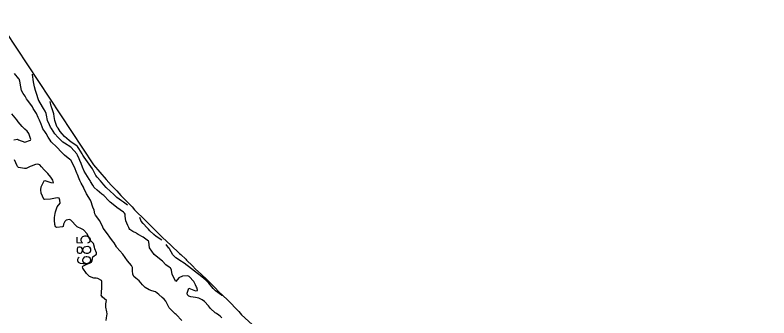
# Model space of a CAD drawing. Header units: metres. Extents: x 298520 to 308411, y 7433745 to 7450750.
# Drawn here: x 301382.2 to 301609.4, y 7443075.1 to 7443166.2 of the extents above; entities that cross this region are included whole.
import ezdxf
from ezdxf.enums import TextEntityAlignment as Align

# ---------------------------------------------------------------- set-up
doc = ezdxf.new("R2010")
doc.units = ezdxf.units.M
doc.header["$LTSCALE"] = 10
doc.linetypes.add('DASHED', pattern=[0.75, 0.5, -0.25])
for name, color, linetype in [('Area', 45, 'Continuous'), ('Cotas', 45, 'Continuous'), ('Curvas de Nivel 1m', 11, 'Continuous'), ('Curvas de Nivel 5m', 15, 'Continuous'), ('Vias Secundárias', 230, 'DASHED')]:
    doc.layers.add(name, color=color, linetype=linetype)
doc.styles.add('Style-STANDARD', font='STANDARD.shx')

msp = doc.modelspace()

# ---------------------------------------------------------------- linework, layer by layer
at = {"layer": 'Area'}
msp.add_polyline3d([(301379.3, 7443161.28, 688.57), (301405.87, 7443121.12, 694.5), (301409.62, 7443116.69, 694.26), (301411.16, 7443114.97, 691.57), (301412.87, 7443113.32, 691.07), (301414.08, 7443111.91, 690.57), (301417.53, 7443108.49, 687.26), (301418.22, 7443107.6, 688.77), (301421.5, 7443104.42, 687.46), (301426.67, 7443099.31, 689.27), (301429.18, 7443096.98, 689.75), (301431.73, 7443094.49, 692.01), (301432.15, 7443094.19, 691.86), (301433.68, 7443092.72, 692.19), (301433.88, 7443092.49, 691.61), (301435.71, 7443090.69, 696.41), (301436.62, 7443089.72, 689.69), (301438.28, 7443088.18, 696.08), (301438.86, 7443087.62, 690.27), (301439.41, 7443087.2, 689.5), (301440.8, 7443085.84, 688), (301442.61, 7443084, 694.61), (301443.55, 7443083.04, 696.37), (301446.21, 7443080.46, 692.9), (301449.61, 7443076.98, 687.21), (301450.44, 7443076, 693.3), (301455.92, 7443071.08, 691.1)], dxfattribs=at)
at = {"layer": 'Curvas de Nivel 1m', "flags": 128}
for points, elevation in [([(301432.49, 7443074.29), (301430.73, 7443076.07), (301430.51, 7443076.3), (301428.7, 7443078.09), (301428.53, 7443078.33), (301427.63, 7443080.1), (301427.18, 7443080.74), (301426.56, 7443081.22), (301425.55, 7443082.13), (301424.58, 7443082.91), (301423.48, 7443083.26), (301422.59, 7443083.52), (301421.45, 7443084.18), (301420.99, 7443084.57), (301420.61, 7443084.98), (301419.58, 7443086.2), (301418.63, 7443087.02), (301417.97, 7443087.56), (301417.7, 7443088.22), (301417.61, 7443089.28), (301417.59, 7443090.23), (301417.3, 7443090.85), (301416.69, 7443091.49), (301416.09, 7443092.25), (301414.72, 7443094.26), (301412.85, 7443096.28), (301412.74, 7443096.44), (301412.08, 7443097.62), (301411.62, 7443098.3), (301410.78, 7443099.39), (301410.08, 7443100.32), (301408.81, 7443102.07), (301408.66, 7443102.33), (301408.52, 7443102.63), (301407.69, 7443104.34), (301406.85, 7443105.52), (301406.46, 7443105.96), (301406.29, 7443106.36), (301406.04, 7443107.53), (301405.69, 7443108.37), (301405.02, 7443110.27), (301404.98, 7443110.38), (301404.96, 7443110.42), (301404.91, 7443110.49), (301403.78, 7443112.39), (301402.96, 7443114.1), (301402.81, 7443114.4), (301402.16, 7443115.6), (301401.74, 7443116.42), (301401.5, 7443116.93), (301401, 7443118.22), (301400.92, 7443118.43), (301400.86, 7443118.58), (301400.1, 7443120.44), (301399.13, 7443122.37), (301399.09, 7443122.45), (301399.05, 7443122.51), (301398.75, 7443122.76), (301397.07, 7443124.09), (301396.88, 7443124.28), (301396.71, 7443124.48), (301395.9, 7443125.3), (301395.1, 7443126.17), (301394.76, 7443126.5), (301393.12, 7443128.04), (301392.75, 7443128.52), (301392.21, 7443129.46), (301391.6, 7443130.54), (301391.16, 7443131.14), (301390.55, 7443131.93), (301390.33, 7443132.55), (301390.04, 7443133.42), (301389.56, 7443134.56), (301389.21, 7443135.42), (301388.63, 7443136.58), (301387.71, 7443138.11), (301387.42, 7443138.59), (301387.25, 7443138.85), (301385.92, 7443140.61), (301385.68, 7443141.02), (301385.28, 7443141.8), (301384.69, 7443142.63), (301384.19, 7443143.51), (301383.92, 7443144.63), (301383.64, 7443146.33), (301383.58, 7443146.64), (301383.52, 7443146.81), (301383.35, 7443147.04), (301382.05, 7443148.65)], 686), ([(301444.49, 7443075.06), (301444.1, 7443075.5), (301443.64, 7443075.91), (301442.93, 7443076.34), (301442.51, 7443076.6), (301441.09, 7443077.94), (301440.53, 7443078.68), (301439.28, 7443079.96), (301438.56, 7443080.49), (301437.56, 7443080.98), (301436.56, 7443081.19), (301435.14, 7443081.44), (301434.57, 7443081.6), (301434.34, 7443081.79), (301434.2, 7443082.03), (301434.08, 7443082.53), (301434.6, 7443084.02), (301436.59, 7443083.23), (301437.24, 7443083.35), (301437.09, 7443083.99), (301436.92, 7443084.31), (301436.61, 7443084.98), (301436.06, 7443086.01), (301434.64, 7443087.53), (301434.32, 7443087.71), (301432.64, 7443087.61), (301431.61, 7443087.09), (301430.62, 7443086.07), (301429.61, 7443088.08), (301429.35, 7443089.4), (301429.08, 7443090.09), (301428.68, 7443090.36), (301427.61, 7443091.04), (301426.69, 7443092.12), (301424.72, 7443093.62), (301424.18, 7443094.15), (301422.74, 7443096.16), (301422.54, 7443097.94), (301422.4, 7443098.17), (301420.78, 7443099.35), (301419.33, 7443100.2), (301419, 7443100.41), (301418.8, 7443100.52), (301417.66, 7443101.09), (301416.81, 7443101.71), (301416.55, 7443101.98), (301416.48, 7443102.24), (301416.24, 7443102.83), (301415.59, 7443104.25), (301415.4, 7443105.72), (301415.37, 7443106.25), (301415.19, 7443106.58), (301414.87, 7443106.87), (301412.93, 7443108.28), (301412.88, 7443108.32), (301412.74, 7443108.43), (301410.91, 7443109.94), (301410.5, 7443110.31), (301408.93, 7443111.87), (301408.39, 7443112.34), (301406.95, 7443113.49), (301406.07, 7443114.36), (301405.61, 7443115.01), (301404.98, 7443116.16), (301404.85, 7443116.38), (301404.56, 7443116.82), (301403.49, 7443118.4), (301403.02, 7443119.28), (301402.56, 7443120.41), (301402.14, 7443121.51), (301401.75, 7443122.42), (301401.53, 7443122.9), (301401.07, 7443124.06), (301400.86, 7443124.43), (301399.1, 7443126.35), (301398.99, 7443126.45), (301397.11, 7443127.63), (301396.63, 7443127.99), (301396.11, 7443128.49), (301395.14, 7443129.43), (301394.2, 7443130.51), (301393.17, 7443132.08), (301392.91, 7443132.52), (301392.56, 7443133.14), (301391.97, 7443134.53), (301391.66, 7443136.09), (301391.57, 7443136.54), (301391.23, 7443137.3), (301390.76, 7443138.07), (301390.46, 7443138.55), (301389.36, 7443140.48), (301389.32, 7443140.57), (301389.3, 7443140.6), (301389.27, 7443140.69), (301388.66, 7443142.58), (301388.34, 7443143.54), (301388.05, 7443144.58), (301387.77, 7443146.15), (301387.49, 7443148.32), (301387.49, 7443148.39)], 687), ([(301416.14, 7443108.99), (301414.91, 7443109.85), (301414.28, 7443110.27), (301412.92, 7443111.31), (301412.41, 7443111.77), (301411.84, 7443112.3), (301410.94, 7443113.14), (301409.69, 7443114.32), (301408.97, 7443115.11), (301407.95, 7443116.34), (301406.99, 7443117.38), (301406.57, 7443117.93), (301406.33, 7443118.36), (301405.51, 7443119.89), (301404.57, 7443121.32), (301403.06, 7443123.41), (301402.68, 7443124.02), (301402.47, 7443124.41), (301401.43, 7443126.08), (301401.01, 7443126.61), (301400.5, 7443127.04), (301399.12, 7443128), (301398.54, 7443128.46), (301397.14, 7443129.69), (301396.37, 7443130.48), (301395.84, 7443131.17), (301395.17, 7443132.13), (301394.94, 7443132.5), (301394.71, 7443132.97), (301394.2, 7443134.51), (301394.01, 7443135.71), (301393.85, 7443136.51), (301393.24, 7443138.34), (301393.17, 7443138.52), (301393.14, 7443138.62), (301393.11, 7443138.8), (301392.82, 7443140.19)], 688), ([(301426.43, 7443098.46), (301424.78, 7443099.54), (301423.99, 7443100.15), (301422.8, 7443101.24), (301422.38, 7443101.74), (301422.06, 7443102.17), (301420.83, 7443103.5), (301420.24, 7443104.2), (301419.78, 7443105.27)], 688), ([(301444.71, 7443081.76), (301444.57, 7443081.8), (301444.51, 7443081.84), (301444.42, 7443081.9), (301442.59, 7443083.18), (301441.88, 7443083.94), (301440.62, 7443085.49), (301440.2, 7443085.95), (301439.68, 7443086.44), (301438.52, 7443087.39), (301433.18, 7443091.55), (301432.69, 7443091.88), (301432.58, 7443091.93), (301432.38, 7443092.04), (301430.71, 7443093.1), (301429.81, 7443094.08), (301428.74, 7443095.89), (301428.67, 7443096.02), (301428.6, 7443096.09), (301427.75, 7443097.11)], 688)]:
    msp.add_lwpolyline(points, dxfattribs=dict(at, elevation=elevation))
at = {"layer": 'Curvas de Nivel 5m', "elevation": 685, "flags": 128}
for points in [[(301381.86, 7443128.65), (301382.95, 7443128.82), (301383.12, 7443128.71), (301383.21, 7443128.64), (301385.12, 7443127.93), (301386.89, 7443128.59), (301386.95, 7443128.77), (301386.32, 7443130.6), (301385.87, 7443131.32), (301385.17, 7443131.91), (301384.38, 7443132.63), (301383.19, 7443134.09), (301382.76, 7443134.64), (301381.22, 7443136.48)], [(301409.65, 7443074.32), (301409.73, 7443075.08), (301409.95, 7443076.32), (301409.9, 7443076.93), (301409.52, 7443078.32), (301409.58, 7443079.27), (301409.76, 7443080.32), (301408.56, 7443081.28), (301408.13, 7443081.89), (301408.23, 7443082.34), (301408.3, 7443082.61), (301408.39, 7443084.33), (301408.35, 7443086.06), (301408.21, 7443086.34), (301407.2, 7443086.93), (301406.63, 7443086.99), (301405.98, 7443087.02), (301404.63, 7443087.53), (301403.78, 7443088.39), (301402.67, 7443090.05), (301402.49, 7443090.4), (301402.68, 7443090.63), (301403.82, 7443091.25), (301404.68, 7443091.57), (301405.24, 7443091.82), (301405.4, 7443092.37), (301405.63, 7443093.45), (301406.72, 7443094.25), (301406.78, 7443094.3), (301406.8, 7443094.36), (301406.8, 7443094.44), (301406.73, 7443094.68), (301406.23, 7443095.85), (301406.18, 7443096.36), (301405.8, 7443097.41), (301404.94, 7443098.38), (301404.77, 7443098.7), (301403.96, 7443100.39), (301402.8, 7443101.54), (301402.25, 7443101.85), (301400.96, 7443102.43), (301400.81, 7443102.53), (301399.03, 7443104.45), (301398.84, 7443104.62), (301398.61, 7443104.69), (301397.62, 7443104.46), (301397.18, 7443104.13), (301396.83, 7443103.28), (301396.7, 7443102.58), (301396.52, 7443102.47), (301394.81, 7443102.25), (301394.39, 7443102.5), (301394.16, 7443103.17), (301394.07, 7443104.51), (301394.12, 7443105.24), (301394.28, 7443106.51), (301394.37, 7443107.01), (301394.88, 7443108.5), (301395.8, 7443109.58), (301395.75, 7443110.49), (301395.49, 7443111.07), (301394.92, 7443111.17), (301394.36, 7443111.07), (301392.92, 7443110.82), (301391.11, 7443110.75), (301390.92, 7443110.85), (301390.12, 7443112.56), (301389.94, 7443113.57), (301390.12, 7443114.55), (301390.98, 7443116.3), (301391.14, 7443116.38), (301392.98, 7443115.8), (301393.81, 7443115.68), (301393.61, 7443116.51), (301392.99, 7443117.45), (301392.12, 7443118.53), (301391.02, 7443119.61), (301390.17, 7443120.55), (301389.63, 7443121.15), (301389.04, 7443121.35), (301388.39, 7443121.23), (301387.03, 7443120.7), (301386.8, 7443120.59), (301385.58, 7443120.06), (301385.02, 7443120.01), (301383.29, 7443120.38), (301383.03, 7443120.51), (301382.91, 7443120.64), (301382.82, 7443120.86), (301382.04, 7443122.65)]]:
    msp.add_lwpolyline(points, dxfattribs=at)
at = {"layer": 'Vias Secundárias'}
msp.add_lwpolyline([(301465.55, 7442973.32, 0), (301478.59, 7442967.28, -0.011668)], format="xyb", dxfattribs=at)

# ---------------------------------------------------------------- texts
at = {"layer": 'Cotas', "style": 'Style-STANDARD'}
msp.add_text('685', height=4, rotation=91.8798, dxfattribs=at).set_placement((301402.91, 7443095.49, 685), align=Align.MIDDLE_CENTER)

doc.saveas('drawing.dxf')
